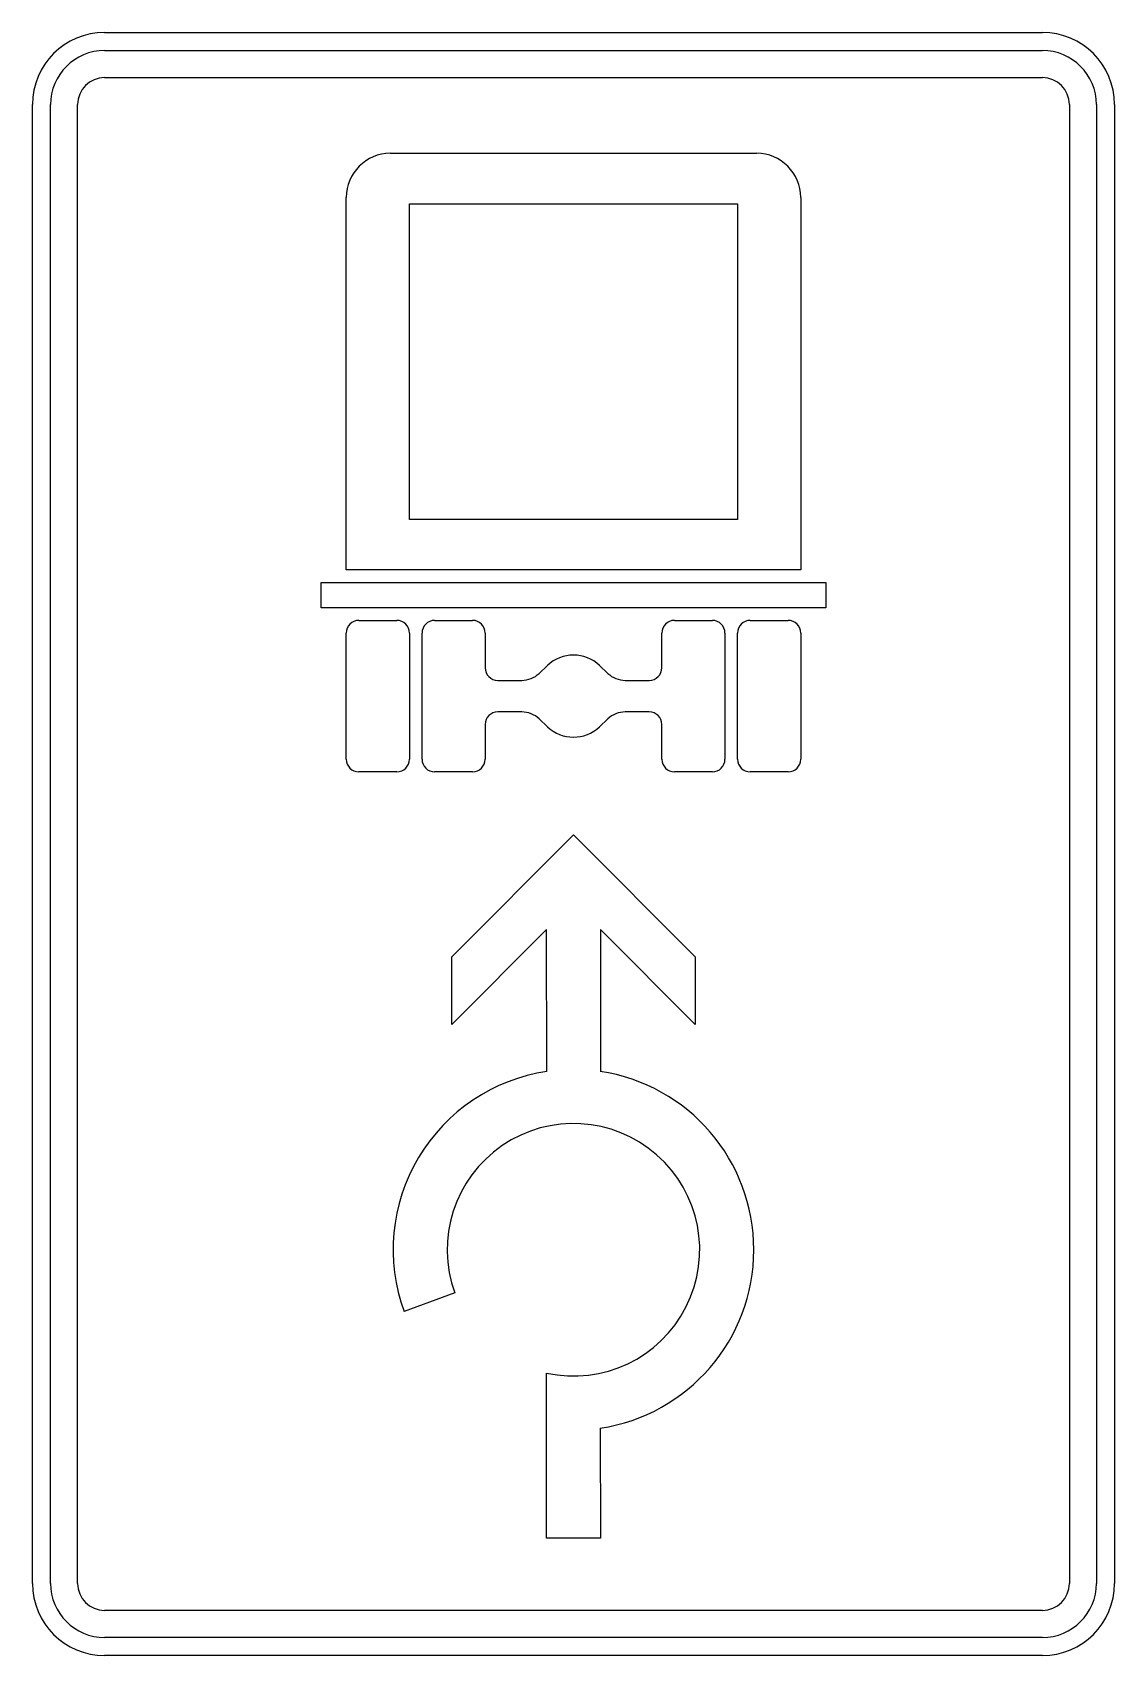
# Model space of a CAD drawing. Extents: x 0 to 600, y 0 to 900.
import ezdxf

# ---------------------------------------------------------------- set-up
doc = ezdxf.new("R2010")
doc.units = 0
doc.header["$LTSCALE"] = 25
doc.linetypes.add('AUSGEZOGEN', pattern=[0])
doc.layers.get('0').update_dxf_attribs({"linetype": 'AUSGEZOGEN'})

msp = doc.modelspace()

# ---------------------------------------------------------------- linework, layer by layer
for p, q in [((40, 900), (560, 900)), ((40, 890), (560, 890)), ((40, 875), (560, 875)), ((0, 40), (0, 860)), ((10, 40), (10, 860)), ((25, 40), (25, 860)), ((575, 860), (575, 40)), ((590, 860), (590, 40)), ((600, 860), (600, 40)), ((198.5, 833), (401.5, 833)), ((174, 602), (174, 808.5)), ((209, 630), (209, 805)), ((209, 805), (391, 805)), ((391, 805), (391, 630)), ((426, 808.5), (426, 602)), ((391, 630), (209, 630)), ((160, 581), (160, 595)), ((160, 595), (440, 595)), ((426, 602), (174, 602)), ((440, 595), (440, 581)), ((440, 581), (160, 581)), ((174, 497), (174, 567)), ((181, 574), (202, 574)), ((209, 567), (209, 497)), ((216, 497), (216, 567)), ((223, 574), (244, 574)), ((251, 567), (251, 547.75)), ((349, 547.75), (349, 567)), ((356, 574), (377, 574)), ((384, 567), (384, 497)), ((391, 497), (391, 567)), ((398, 574), (419, 574)), ((426, 567), (426, 497)), ((258, 540.75), (271.3, 540.75)), ((280.96, 544.61), (285.52, 548.96)), ((314.48, 548.96), (319.04, 544.61)), ((328.7, 540.75), (342, 540.75)), ((271.3, 523.25), (258, 523.25)), ((342, 523.25), (328.7, 523.25)), ((251, 516.25), (251, 497)), ((285.52, 515.04), (280.96, 519.39)), ((319.04, 519.39), (314.48, 515.04)), ((349, 497), (349, 516.25)), ((202, 490), (181, 490)), ((244, 490), (223, 490)), ((377, 490), (356, 490)), ((419, 490), (398, 490)), ((232.5, 387.5), (300, 455)), ((300, 455), (367.5, 387.5)), ((285, 402.5), (232.5, 350)), ((285.23, 323.9), (285, 402.5)), ((315, 402.5), (314.88, 323.89)), ((367.5, 350), (315, 402.5)), ((232.5, 350), (232.5, 387.5)), ((367.5, 387.5), (367.5, 350)), ((234.22, 201.06), (206.03, 190.8)), ((285, 65), (285, 156.63)), ((314.77, 126.1), (315, 65)), ((315, 65), (285, 65)), ((560, 25), (40, 25)), ((560, 10), (40, 10)), ((560, 0), (40, 0))]:
    msp.add_line(p, q)
for centre, radius, start, end in [((40, 860), 40, 90, 180), ((560, 860), 40, 0, 90), ((40, 860), 30, 90, 180), ((560, 860), 30, 0, 90), ((40, 860), 15, 90, 180), ((560, 860), 15, 0, 90), ((198.5, 808.5), 24.5, 90, 180), ((401.5, 808.5), 24.5, 0, 90), ((181, 567), 7, 90, 180), ((202, 567), 7, 0, 90), ((223, 567), 7, 90, 180), ((244, 567), 7, 0, 90), ((356, 567), 7, 90, 180), ((377, 567), 7, 0, 90), ((398, 567), 7, 90, 180), ((419, 567), 7, 0, 90), ((300, 533.75), 21, 46.39719, 133.60281), ((258, 547.75), 7, 180, 270), ((271.3, 554.75), 14, 270, 313.60281), ((328.7, 554.75), 14, 226.39719, 270), ((342, 547.75), 7, 270, 360), ((258, 516.25), 7, 90, 180), ((271.3, 509.25), 14, 46.39719, 90), ((328.7, 509.25), 14, 90, 133.60281), ((342, 516.25), 7, 0, 90), ((300, 530.25), 21, 226.39719, 313.60281), ((181, 497), 7, 180, 270), ((202, 497), 7, 270, 360), ((223, 497), 7, 180, 270), ((244, 497), 7, 270, 360), ((356, 497), 7, 180, 270), ((377, 497), 7, 270, 360), ((398, 497), 7, 180, 270), ((419, 497), 7, 270, 360), ((300, 225), 100, 98.495, 200), ((300, 225), 100, 278.495, 441.445), ((300, 225), 70, 257.625, 560), ((40, 40), 40, 180, 270), ((40, 40), 30, 180, 270), ((40, 40), 15, 180, 270), ((560, 40), 40, 270, 360), ((560, 40), 30, 270, 360), ((560, 40), 15, 270, 360)]:
    msp.add_arc(centre, radius, start, end)

doc.saveas('drawing.dxf')
